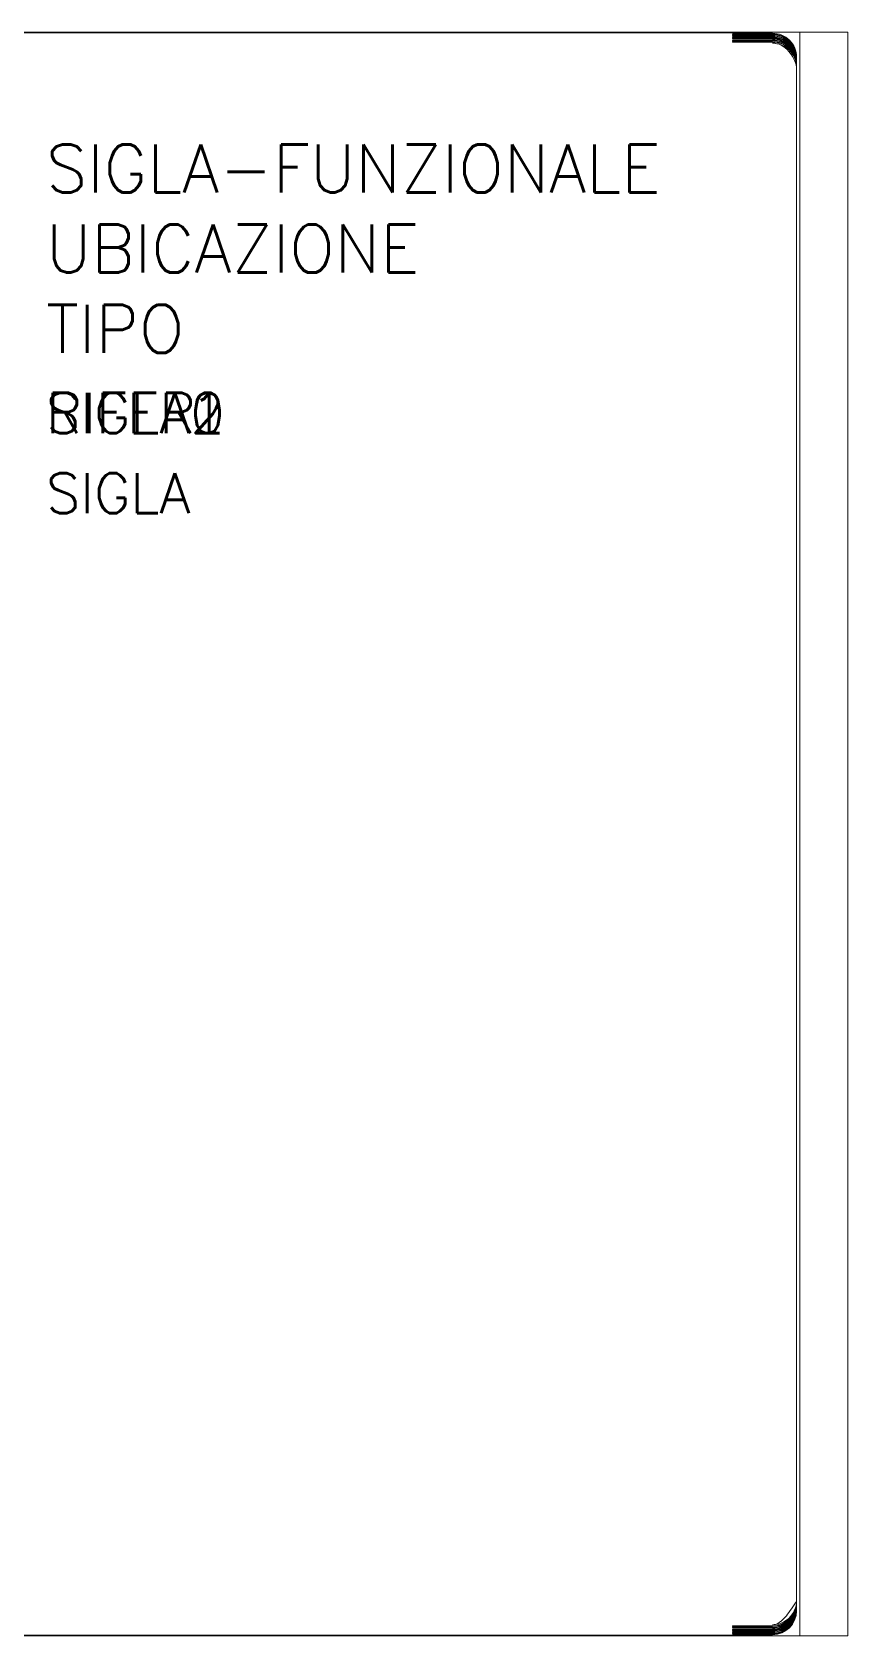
# Model space of a CAD drawing. Extents: x 0 to 100, y 0 to 100.
# Drawn here: x 49.1 to 100, y 0 to 100 of the extents above; entities that cross this region are included whole.
import ezdxf

# ---------------------------------------------------------------- set-up
doc = ezdxf.new("R2010")
doc.units = 0
doc.header["$LTSCALE"] = 4
doc.layers.get('0').update_dxf_attribs({"linetype": 'CONTINUOUS'})
doc.layers.add('Sichtbar (ISO)', color=7, linetype='CONTINUOUS', lineweight=50)
doc.styles.get("Standard").update_dxf_attribs({"font": 'romans.shx'})

msp = doc.modelspace()

# ---------------------------------------------------------------- linework, layer by layer
at = {"layer": 'Sichtbar (ISO)', "linetype": 'Continuous', "lineweight": 18}
for p, q in [((4.6, 100), (95.4, 100)), ((95.4, 100), (97, 100)), ((97, 100), (100, 100)), ((97, 99.35), (97, 100)), ((100, 100), (100, 99.35)), ((92.8, 99.95), (7.2, 99.95)), ((92.8, 99.95), (92.8, 99.95)), ((92.8, 99.94), (92.8, 99.95)), ((95.3, 99.93), (92.8, 99.94)), ((92.8, 99.87), (95.3, 99.88)), ((92.8, 99.85), (92.8, 99.87)), ((95.3, 99.84), (92.8, 99.85)), ((92.8, 99.75), (92.8, 99.78)), ((92.8, 99.78), (95.3, 99.78)), ((95.3, 99.75), (92.8, 99.75)), ((92.8, 99.66), (92.8, 99.69)), ((92.8, 99.69), (95.3, 99.69)), ((95.3, 99.65), (92.8, 99.66)), ((92.8, 99.59), (95.3, 99.6)), ((92.8, 99.57), (92.8, 99.59)), ((95.3, 99.56), (92.8, 99.57)), ((92.8, 99.5), (95.3, 99.51)), ((92.8, 99.48), (92.8, 99.5)), ((95.3, 99.47), (92.8, 99.48)), ((92.8, 99.38), (92.8, 99.41)), ((92.8, 99.41), (95.3, 99.41)), ((95.3, 99.38), (92.8, 99.38)), ((97, 97.86), (97, 99.35)), ((100, 99.35), (100, 97.86)), ((96.8, 98.43), (96.8, 98.38)), ((96.8, 98.38), (96.8, 98.34)), ((96.8, 98.34), (96.8, 98.29)), ((96.8, 98.29), (96.8, 98.24)), ((96.8, 98.24), (96.8, 98.2)), ((96.8, 98.2), (96.8, 98.15)), ((96.8, 98.15), (96.8, 98.1)), ((96.8, 98.1), (96.8, 98.06)), ((96.8, 98.06), (96.8, 98.01)), ((96.8, 98.01), (96.8, 97.97)), ((96.8, 97.97), (96.8, 97.92)), ((96.8, 97.92), (96.8, 97.87)), ((96.8, 97.87), (96.8, 97.81)), ((96.8, 2.19), (96.8, 97.81)), ((97, 97.86), (97, 2.14)), ((100, 97.86), (100, 2.14)), ((96.8, 2.19), (96.8, 2.13)), ((96.8, 2.13), (96.8, 2.08)), ((96.8, 2.08), (96.8, 2.03)), ((96.8, 2.03), (96.8, 1.99)), ((97, 0.65), (97, 2.14)), ((100, 2.14), (100, 0.65)), ((96.8, 1.99), (96.8, 1.94)), ((96.8, 1.94), (96.8, 1.9)), ((96.8, 1.9), (96.8, 1.85)), ((96.8, 1.85), (96.8, 1.8)), ((96.8, 1.8), (96.8, 1.76)), ((96.8, 1.76), (96.8, 1.71)), ((96.8, 1.71), (96.8, 1.66)), ((96.8, 1.66), (96.8, 1.62)), ((96.8, 1.62), (96.8, 1.57)), ((95.4, 0), (4.6, 0)), ((7.2, 0.05), (92.8, 0.05)), ((92.8, 0.62), (95.3, 0.62)), ((92.8, 0.59), (92.8, 0.62)), ((95.3, 0.59), (92.8, 0.59)), ((92.8, 0.52), (95.3, 0.53)), ((92.8, 0.5), (92.8, 0.52)), ((95.3, 0.49), (92.8, 0.5)), ((92.8, 0.43), (95.3, 0.44)), ((92.8, 0.41), (92.8, 0.43)), ((95.3, 0.4), (92.8, 0.41)), ((92.8, 0.34), (95.3, 0.35)), ((92.8, 0.31), (92.8, 0.34)), ((95.3, 0.31), (92.8, 0.31)), ((92.8, 0.25), (95.3, 0.25)), ((92.8, 0.22), (92.8, 0.25)), ((95.3, 0.22), (92.8, 0.22)), ((92.8, 0.15), (95.3, 0.16)), ((92.8, 0.13), (92.8, 0.15)), ((95.3, 0.12), (92.8, 0.13)), ((92.8, 0.06), (95.3, 0.07)), ((92.8, 0.05), (92.8, 0.06)), ((92.8, 0.05), (92.8, 0.05)), ((95.4, 0), (97, 0)), ((97, 0), (97, 0.65)), ((100, 0), (97, 0)), ((100, 0.65), (100, 0))]:
    msp.add_line(p, q, dxfattribs=at)
for centre, major_axis, start_param, end_param in [((95.3, 98.43), (-1.07, 1.05), 3.91826, 5.48906), ((95.3, 98.38), (-1.07, -1.05), 2.36492, 3.93572), ((95.3, 98.34), (-1.07, 1.05), 3.91826, 5.48906), ((95.3, 98.28), (-1.07, -1.05), 2.36492, 3.93572), ((95.3, 98.25), (-1.07, 1.05), 3.91826, 5.48906), ((95.3, 98.19), (-1.07, -1.05), 2.36492, 3.93572), ((95.3, 98.15), (-1.07, 1.05), 3.91826, 5.48906), ((95.3, 98.1), (-1.07, -1.05), 2.36492, 3.93572), ((95.3, 98.06), (-1.07, 1.05), 3.91826, 5.48906), ((95.3, 98.01), (-1.07, -1.05), 2.36492, 3.93572), ((95.3, 97.97), (-1.07, 1.05), 3.91826, 5.48906), ((95.3, 97.91), (-1.07, -1.05), 2.36492, 3.93572), ((95.3, 97.88), (-1.07, 1.05), 3.91826, 5.48906), ((95.3, 2.12), (1.07, 1.05), 3.93572, 5.50651), ((95.3, 2.09), (1.07, -1.05), 5.48906, 7.05986), ((95.3, 2.03), (1.07, 1.05), 3.93572, 5.50651), ((95.3, 1.99), (1.07, -1.05), 5.48906, 7.05986), ((95.3, 1.94), (1.07, 1.05), 3.93572, 5.50651), ((95.3, 1.9), (1.07, -1.05), 5.48906, 7.05986), ((95.3, 1.85), (1.07, 1.05), 3.93572, 5.50651), ((95.3, 1.81), (1.07, -1.05), 5.48906, 7.05986), ((95.3, 1.75), (1.07, 1.05), 3.93572, 5.50651), ((95.3, 1.72), (1.07, -1.05), 5.48906, 7.05986), ((95.3, 1.66), (1.07, 1.05), 3.93572, 5.50651), ((95.3, 1.62), (1.07, -1.05), 5.48906, 7.05986), ((95.3, 1.57), (1.07, 1.05), 3.93572, 5.50651)]:
    msp.add_ellipse(centre, major_axis=major_axis, ratio=0.99766, start_param=start_param, end_param=end_param, dxfattribs=at)
for points in [[(96.8, 97.81), (96.72, 98.19), (96.3, 99), (95.66, 99.31), (95.3, 99.31)], [(96.8, 2.19), (96.59, 1.86), (96.09, 1.07), (95.59, 0.7), (95.3, 0.69)]]:
    msp.add_open_spline(points, degree=3, knots=[-1, -1, -1, -1, -0.57143, 0, 0, 0, 0], dxfattribs=at)
for points in [[(96.55, 98.63), (96.28, 99.04), (95.79, 99.31), (95.3, 99.31)], [(96.8, 97.81), (96.8, 98.1), (96.71, 98.39), (96.55, 98.63)], [(96.8, 2.19), (96.8, 1.9), (96.71, 1.61), (96.55, 1.37)], [(96.55, 1.37), (96.28, 0.96), (95.79, 0.69), (95.3, 0.69)]]:
    msp.add_open_spline(points, degree=3, dxfattribs=at)

# ---------------------------------------------------------------- texts
at = {"color": 3}
for tag, p, s, height, flags in [('SIGLA-FUNZIONALE', (50, 90), '', 3, 9), ('UBICAZIONE', (50, 85), '', 3, 8), ('TIPO', (50, 80), '', 3, 9), ('SIGLA0', (50, 75), '', 2.5, 9), ('SIGLA1', (50, 75), '', 2.5, 9), ('SIGLA2', (50, 75), '', 2.5, 9), ('RIFER', (50, 75), 'RIFER ?', 2.5, 8), ('SIGLA', (50, 70), 'SIGLA ?', 2.5, 8)]:
    msp.add_attdef(tag, p, s, height=height, dxfattribs=dict(at, flags=flags))

doc.saveas('drawing.dxf')
